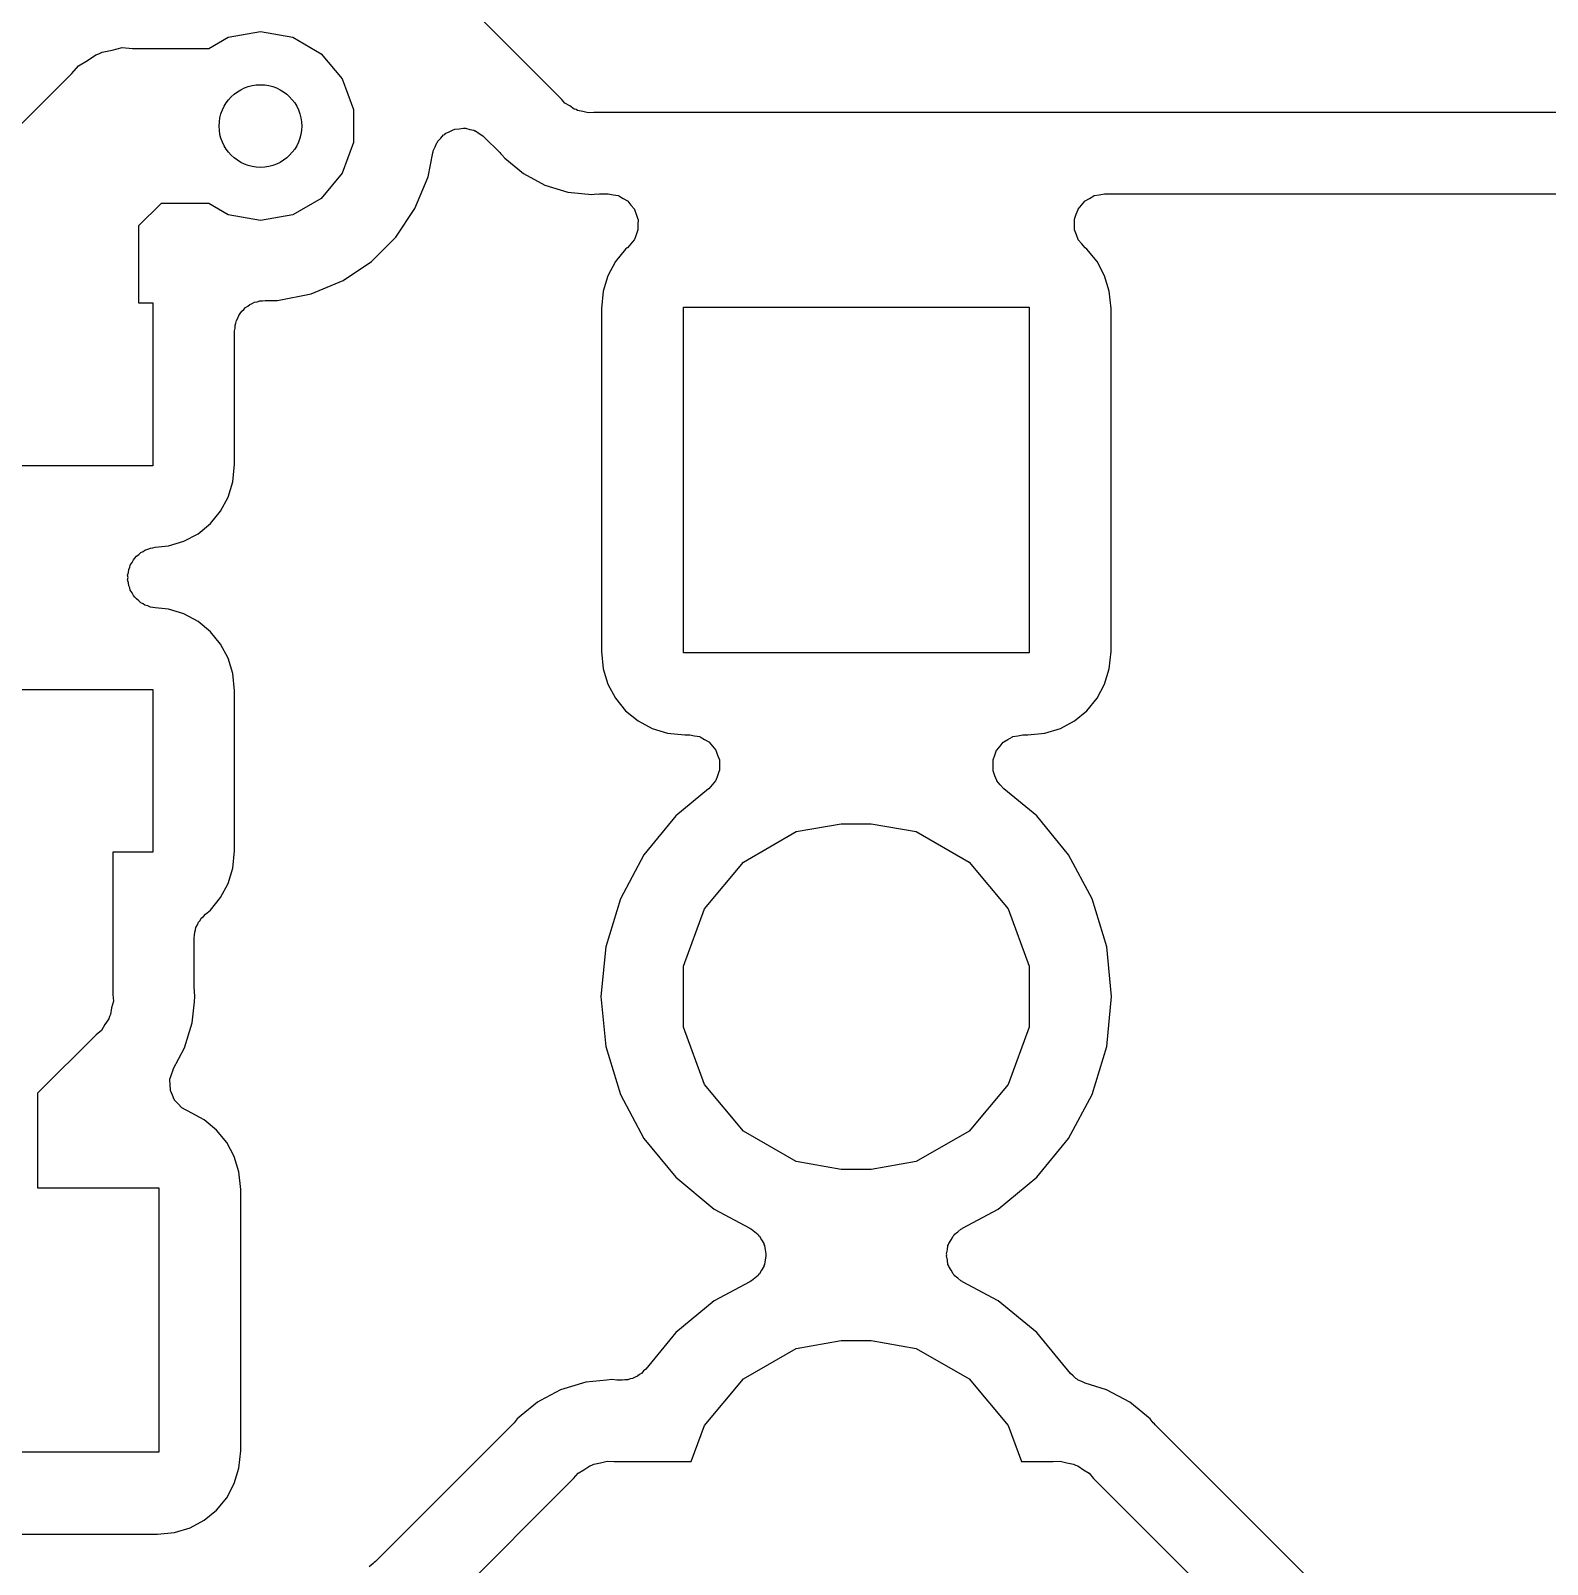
# Model space of a CAD drawing. Extents: x 91 to 190.2, y -113.9 to -59.9.
# Drawn here: x 121.11 to 128.57, y -82.28 to -74.74 of the extents above; entities that cross this region are included whole.
import ezdxf

# ---------------------------------------------------------------- set-up
doc = ezdxf.new("R2010")
doc.units = 0
doc.header["$MEASUREMENT"] = 0
doc.layers.add('BLACK', color=7, linetype='CONTINUOUS')

msp = doc.modelspace()

# ---------------------------------------------------------------- linework, layer by layer
at = {"layer": 'BLACK', "linetype": 'CONTINUOUS'}
for p, q in [((123.72, -75.0774), (123.103, -74.46)), ((121.986, -74.829), (122.081, -74.7737)), ((122.081, -74.7737), (122.24, -74.7457)), ((122.24, -74.7457), (122.399, -74.7737)), ((122.399, -74.7737), (122.538, -74.8544)), ((121.389, -74.8884), (121.43, -74.8594)), ((121.43, -74.8594), (121.446, -74.855)), ((121.446, -74.855), (121.461, -74.8465)), ((121.461, -74.8465), (121.511, -74.8377)), ((121.511, -74.8377), (121.56, -74.8246)), ((121.56, -74.8246), (121.61, -74.829)), ((121.61, -74.829), (121.986, -74.829)), ((122.538, -74.8544), (122.642, -74.9779)), ((121.312, -74.9524), (121.345, -74.9136)), ((121.345, -74.9136), (121.389, -74.8884)), ((121.002, -75.2623), (121.312, -74.9524)), ((122.642, -74.9779), (122.697, -75.1294)), ((123.737, -75.0981), (123.72, -75.0774)), ((122.697, -75.1294), (122.697, -75.2906)), ((123.761, -75.1115), (123.737, -75.0981)), ((123.783, -75.127), (123.761, -75.1115)), ((123.792, -75.1294), (123.783, -75.127)), ((123.799, -75.1339), (123.792, -75.1294)), ((123.826, -75.1386), (123.799, -75.1339)), ((123.852, -75.1455), (123.826, -75.1386)), ((123.879, -75.1432), (123.852, -75.1455)), ((131.225, -75.1432), (123.879, -75.1432)), ((123.149, -75.2474), (123.168, -75.2384)), ((123.168, -75.2384), (123.187, -75.2282)), ((123.187, -75.2282), (123.192, -75.2274)), ((123.192, -75.2274), (123.196, -75.2254)), ((123.196, -75.2254), (123.217, -75.2235)), ((123.217, -75.2235), (123.238, -75.2203)), ((123.238, -75.2203), (123.243, -75.2212)), ((123.243, -75.2212), (123.248, -75.2208)), ((123.248, -75.2208), (123.269, -75.2263)), ((123.269, -75.2263), (123.289, -75.2304)), ((123.289, -75.2304), (123.294, -75.233)), ((123.294, -75.233), (123.298, -75.2343)), ((123.298, -75.2343), (123.316, -75.2465)), ((122.697, -75.2906), (122.642, -75.4421)), ((123.09, -75.3314), (123.099, -75.3122)), ((123.099, -75.3122), (123.107, -75.2924)), ((123.107, -75.2924), (123.11, -75.2887)), ((123.11, -75.2887), (123.112, -75.2842)), ((123.112, -75.2842), (123.127, -75.2692)), ((123.127, -75.2692), (123.141, -75.2533)), ((123.141, -75.2533), (123.146, -75.2509)), ((123.146, -75.2509), (123.149, -75.2474)), ((123.316, -75.2465), (123.334, -75.2575)), ((123.334, -75.2575), (123.337, -75.2613)), ((123.337, -75.2613), (123.341, -75.2642)), ((123.341, -75.2642), (123.417, -75.3404)), ((123.064, -75.46), (123.088, -75.341)), ((123.088, -75.341), (123.09, -75.3364)), ((123.09, -75.3364), (123.09, -75.3314)), ((123.417, -75.3404), (123.422, -75.3464)), ((123.422, -75.3464), (123.427, -75.3513)), ((123.427, -75.3513), (123.441, -75.3686)), ((123.441, -75.3686), (123.533, -75.444)), ((122.642, -75.4421), (122.538, -75.5656)), ((123, -75.616), (123.064, -75.46)), ((123.533, -75.444), (123.638, -75.5)), ((123.638, -75.5), (123.752, -75.5345)), ((123.752, -75.5345), (123.87, -75.5461)), ((123.87, -75.5461), (123.892, -75.5439)), ((123.892, -75.5439), (123.9, -75.5445)), ((123.9, -75.5445), (123.907, -75.5432)), ((123.907, -75.5432), (123.949, -75.5432)), ((123.949, -75.5432), (123.95, -75.5433)), ((123.95, -75.5433), (123.95, -75.5432)), ((123.95, -75.5432), (123.975, -75.5479)), ((126.365, -75.5479), (126.39, -75.5432)), ((126.39, -75.5432), (126.39, -75.5433)), ((126.39, -75.5433), (126.391, -75.5432)), ((126.391, -75.5432), (129.9, -75.5432)), ((121.751, -75.591), (121.641, -75.7012)), ((121.986, -75.591), (121.751, -75.591)), ((122.081, -75.6463), (121.986, -75.591)), ((122.538, -75.5656), (122.399, -75.6463)), ((122.906, -75.7564), (123, -75.616)), ((123.975, -75.5479), (124, -75.5522)), ((124, -75.5522), (124.001, -75.5527)), ((124.001, -75.5527), (124.002, -75.5528)), ((124.002, -75.5528), (124.023, -75.5657)), ((124.023, -75.5657), (124.045, -75.5783)), ((124.045, -75.5783), (124.046, -75.5789)), ((124.046, -75.5789), (124.046, -75.5794)), ((124.046, -75.5794), (124.062, -75.5989)), ((124.062, -75.5989), (124.079, -75.6182)), ((124.079, -75.6182), (124.079, -75.619)), ((124.079, -75.619), (124.079, -75.6196)), ((124.079, -75.6196), (124.088, -75.6435)), ((126.252, -75.6434), (126.261, -75.6196)), ((126.261, -75.6182), (126.278, -75.5988)), ((126.261, -75.619), (126.261, -75.6182)), ((126.261, -75.6196), (126.261, -75.619)), ((126.278, -75.5988), (126.294, -75.5794)), ((126.294, -75.5789), (126.295, -75.5783)), ((126.294, -75.5794), (126.294, -75.5789)), ((126.295, -75.5783), (126.317, -75.5656)), ((126.317, -75.5656), (126.338, -75.5528)), ((126.338, -75.5528), (126.339, -75.5527)), ((126.339, -75.5527), (126.34, -75.5522)), ((126.34, -75.5522), (126.365, -75.5479)), ((122.24, -75.6743), (122.081, -75.6463)), ((122.399, -75.6463), (122.24, -75.6743)), ((124.088, -75.6435), (124.096, -75.6672)), ((124.096, -75.6672), (124.096, -75.668)), ((124.096, -75.668), (124.097, -75.6688)), ((124.097, -75.6688), (124.096, -75.6941)), ((124.096, -75.6941), (124.096, -75.7192)), ((126.243, -75.6688), (126.244, -75.668)), ((126.244, -75.694), (126.243, -75.6688)), ((126.244, -75.6672), (126.252, -75.6434)), ((126.244, -75.668), (126.244, -75.6672)), ((126.244, -75.7192), (126.244, -75.694)), ((121.641, -75.7012), (121.641, -76.08)), ((122.786, -75.8758), (122.906, -75.7564)), ((124.078, -75.7696), (124.061, -75.7888)), ((124.079, -75.7682), (124.078, -75.7688)), ((124.078, -75.7688), (124.078, -75.7696)), ((124.087, -75.7445), (124.079, -75.7682)), ((124.096, -75.7209), (124.087, -75.7445)), ((124.096, -75.7192), (124.096, -75.72)), ((124.096, -75.72), (124.096, -75.7209)), ((126.244, -75.72), (126.244, -75.7192)), ((126.244, -75.7209), (126.244, -75.72)), ((126.253, -75.7445), (126.244, -75.7209)), ((126.261, -75.7682), (126.253, -75.7445)), ((126.262, -75.7688), (126.261, -75.7682)), ((126.262, -75.7696), (126.262, -75.7688)), ((126.279, -75.7888), (126.262, -75.7696)), ((124.036, -75.8158), (123.986, -75.8767)), ((124.044, -75.8092), (124.036, -75.8158)), ((124.045, -75.8081), (124.044, -75.8085)), ((124.044, -75.8085), (124.044, -75.8092)), ((124.061, -75.7888), (124.045, -75.8081)), ((126.295, -75.8081), (126.279, -75.7888)), ((126.296, -75.8085), (126.295, -75.8081)), ((126.296, -75.8092), (126.296, -75.8085)), ((126.304, -75.8158), (126.296, -75.8092)), ((126.354, -75.8767), (126.304, -75.8158)), ((122.646, -75.9696), (122.786, -75.8758)), ((123.986, -75.8767), (123.949, -75.9462)), ((126.391, -75.9462), (126.354, -75.8767)), ((122.49, -76.0343), (122.646, -75.9696)), ((123.949, -75.9462), (123.926, -76.0216)), ((126.414, -76.0216), (126.391, -75.9462)), ((122.224, -76.074), (122.237, -76.0695)), ((122.237, -76.0695), (122.25, -76.0695)), ((122.25, -76.0695), (122.263, -76.0672)), ((122.263, -76.0672), (122.324, -76.0672)), ((122.324, -76.0672), (122.49, -76.0343)), ((123.926, -76.0216), (123.917, -76.1074)), ((126.423, -76.1074), (126.414, -76.0216)), ((121.641, -76.08), (121.71, -76.08)), ((121.71, -76.08), (121.71, -76.88)), ((122.128, -76.1545), (122.133, -76.1422)), ((122.133, -76.1422), (122.141, -76.1321)), ((122.141, -76.1321), (122.148, -76.1208)), ((122.148, -76.1208), (122.158, -76.1123)), ((122.158, -76.1123), (122.166, -76.1023)), ((122.166, -76.1023), (122.178, -76.0957)), ((122.178, -76.0957), (122.188, -76.0873)), ((122.188, -76.0873), (122.2, -76.0828)), ((122.2, -76.0828), (122.211, -76.0762)), ((122.211, -76.0762), (122.224, -76.074)), ((123.917, -76.1074), (123.917, -77.7926)), ((124.32, -77.8), (124.32, -76.1)), ((124.32, -76.1), (126.02, -76.1)), ((126.02, -76.1), (126.02, -77.8)), ((126.423, -77.7926), (126.423, -76.1074)), ((122.113, -76.2172), (122.115, -76.2043)), ((122.113, -76.8726), (122.113, -76.2172)), ((122.115, -76.1912), (122.119, -76.1788)), ((122.115, -76.2043), (122.115, -76.1912)), ((122.119, -76.1788), (122.122, -76.1659)), ((122.122, -76.1659), (122.128, -76.1545)), ((121.71, -76.88), (120.81, -76.88)), ((122.104, -76.9584), (122.113, -76.8726)), ((122.081, -77.0338), (122.104, -76.9584)), ((122.044, -77.1033), (122.081, -77.0338)), ((121.994, -77.1642), (122.044, -77.1033)), ((121.933, -77.2142), (121.994, -77.1642)), ((121.722, -77.2807), (121.788, -77.2742)), ((121.788, -77.2742), (121.864, -77.2513)), ((121.864, -77.2513), (121.933, -77.2142)), ((121.609, -77.3559), (121.615, -77.3426)), ((121.615, -77.3426), (121.623, -77.3346)), ((121.623, -77.3346), (121.63, -77.3251)), ((121.63, -77.3251), (121.642, -77.3165)), ((121.642, -77.3165), (121.652, -77.3062)), ((121.652, -77.3062), (121.663, -77.3015)), ((121.663, -77.3015), (121.672, -77.2948)), ((121.672, -77.2948), (121.686, -77.2908)), ((121.686, -77.2908), (121.7, -77.2847)), ((121.7, -77.2847), (121.711, -77.2838)), ((121.711, -77.2838), (121.722, -77.2807)), ((121.587, -77.4186), (121.591, -77.4043)), ((121.589, -77.43), (121.587, -77.4186)), ((121.587, -77.4414), (121.589, -77.43)), ((121.591, -77.4043), (121.593, -77.3896)), ((121.593, -77.3896), (121.598, -77.3792)), ((121.598, -77.3792), (121.6, -77.3681)), ((121.6, -77.3681), (121.609, -77.3559)), ((121.591, -77.4557), (121.587, -77.4414)), ((121.593, -77.4704), (121.591, -77.4557)), ((121.598, -77.4808), (121.593, -77.4704)), ((121.6, -77.4919), (121.598, -77.4808)), ((121.609, -77.5041), (121.6, -77.4919)), ((121.615, -77.5174), (121.609, -77.5041)), ((121.623, -77.5254), (121.615, -77.5174)), ((121.63, -77.5349), (121.623, -77.5254)), ((121.642, -77.5435), (121.63, -77.5349)), ((121.652, -77.5538), (121.642, -77.5435)), ((121.663, -77.5585), (121.652, -77.5538)), ((121.672, -77.5652), (121.663, -77.5585)), ((121.686, -77.5692), (121.672, -77.5652)), ((121.7, -77.5753), (121.686, -77.5692)), ((121.711, -77.5762), (121.7, -77.5753)), ((121.722, -77.5793), (121.711, -77.5762)), ((121.788, -77.5858), (121.722, -77.5793)), ((121.864, -77.6087), (121.788, -77.5858)), ((121.933, -77.6458), (121.864, -77.6087)), ((121.994, -77.6958), (121.933, -77.6458)), ((122.044, -77.7567), (121.994, -77.6958)), ((122.081, -77.8262), (122.044, -77.7567)), ((123.917, -77.7926), (123.926, -77.8784)), ((126.02, -77.8), (124.32, -77.8)), ((126.414, -77.8784), (126.423, -77.7926)), ((122.104, -77.9016), (122.081, -77.8262)), ((123.926, -77.8784), (123.949, -77.9538)), ((126.391, -77.9538), (126.414, -77.8784)), ((122.113, -77.9874), (122.104, -77.9016)), ((123.949, -77.9538), (123.986, -78.0233)), ((126.354, -78.0233), (126.391, -77.9538)), ((120.81, -77.98), (121.71, -77.98)), ((121.71, -77.98), (121.71, -78.78)), ((122.113, -78.7726), (122.113, -77.9874)), ((123.986, -78.0233), (124.036, -78.0842)), ((126.304, -78.0842), (126.354, -78.0233)), ((124.036, -78.0842), (124.097, -78.1342)), ((126.243, -78.1342), (126.304, -78.0842)), ((124.097, -78.1342), (124.166, -78.1713)), ((124.166, -78.1713), (124.242, -78.1942)), ((126.098, -78.1942), (126.174, -78.1713)), ((126.174, -78.1713), (126.243, -78.1342)), ((124.242, -78.1942), (124.327, -78.2027)), ((124.327, -78.2027), (124.349, -78.2027)), ((124.349, -78.2027), (124.35, -78.2028)), ((124.35, -78.2028), (124.351, -78.2027)), ((124.351, -78.2027), (124.375, -78.2073)), ((124.375, -78.2073), (124.4, -78.2117)), ((124.4, -78.2117), (124.401, -78.2121)), ((124.401, -78.2121), (124.402, -78.2123)), ((124.402, -78.2123), (124.424, -78.2251)), ((124.424, -78.2251), (124.445, -78.2378)), ((124.445, -78.2378), (124.446, -78.2384)), ((124.446, -78.2384), (124.447, -78.2388)), ((124.447, -78.2388), (124.463, -78.2583)), ((124.463, -78.2583), (124.479, -78.2777)), ((125.861, -78.2777), (125.877, -78.2583)), ((125.877, -78.2583), (125.893, -78.2388)), ((125.893, -78.2388), (125.894, -78.2384)), ((125.894, -78.2384), (125.895, -78.2378)), ((125.895, -78.2378), (125.916, -78.2251)), ((125.916, -78.2251), (125.938, -78.2123)), ((125.938, -78.2123), (125.939, -78.2121)), ((125.939, -78.2121), (125.94, -78.2117)), ((125.94, -78.2117), (125.965, -78.2073)), ((125.965, -78.2073), (125.989, -78.2027)), ((125.989, -78.2027), (125.99, -78.2028)), ((125.99, -78.2028), (125.991, -78.2027)), ((125.991, -78.2027), (126.013, -78.2027)), ((126.013, -78.2027), (126.098, -78.1942)), ((124.479, -78.2777), (124.479, -78.2784)), ((124.479, -78.2784), (124.48, -78.2791)), ((124.48, -78.2791), (124.488, -78.3028)), ((124.488, -78.3028), (124.497, -78.3266)), ((124.497, -78.3266), (124.497, -78.3274)), ((124.497, -78.3274), (124.497, -78.3282)), ((124.497, -78.3282), (124.497, -78.3534)), ((125.843, -78.3266), (125.852, -78.3029)), ((125.843, -78.3274), (125.843, -78.3266)), ((125.843, -78.3282), (125.843, -78.3274)), ((125.843, -78.3535), (125.843, -78.3282)), ((125.852, -78.3029), (125.86, -78.2791)), ((125.86, -78.2791), (125.861, -78.2784)), ((125.861, -78.2784), (125.861, -78.2777)), ((124.488, -78.4039), (124.479, -78.4277)), ((124.496, -78.3803), (124.488, -78.4039)), ((124.497, -78.3787), (124.496, -78.3795)), ((124.496, -78.3795), (124.496, -78.3803)), ((124.497, -78.3534), (124.497, -78.3787)), ((125.843, -78.3787), (125.843, -78.3535)), ((125.844, -78.3795), (125.843, -78.3787)), ((125.844, -78.3803), (125.844, -78.3795)), ((125.852, -78.4039), (125.844, -78.3803)), ((125.861, -78.4277), (125.852, -78.4039)), ((124.444, -78.4686), (124.282, -78.6018)), ((124.445, -78.468), (124.444, -78.4686)), ((124.462, -78.4482), (124.445, -78.4676)), ((124.445, -78.4676), (124.445, -78.468)), ((124.478, -78.4291), (124.462, -78.4482)), ((124.479, -78.4277), (124.478, -78.4283)), ((124.478, -78.4283), (124.478, -78.4291)), ((125.862, -78.4283), (125.861, -78.4277)), ((125.862, -78.4291), (125.862, -78.4283)), ((125.878, -78.4482), (125.862, -78.4291)), ((125.895, -78.4676), (125.878, -78.4482)), ((125.895, -78.468), (125.895, -78.4676)), ((125.896, -78.4686), (125.895, -78.468)), ((126.058, -78.6018), (125.896, -78.4686)), ((124.282, -78.6018), (124.126, -78.7922)), ((126.214, -78.7922), (126.058, -78.6018)), ((124.615, -78.8288), (124.875, -78.6789)), ((124.875, -78.6789), (125.096, -78.64)), ((125.096, -78.64), (125.244, -78.64)), ((125.244, -78.64), (125.465, -78.6789)), ((125.465, -78.6789), (125.725, -78.8288)), ((121.71, -78.78), (121.514, -78.78)), ((121.514, -78.78), (121.514, -79.4789)), ((122.104, -78.8584), (122.113, -78.7726)), ((122.081, -78.9338), (122.104, -78.8584)), ((124.126, -78.7922), (124.01, -79.0093)), ((124.423, -79.0584), (124.615, -78.8288)), ((125.725, -78.8288), (125.917, -79.0584)), ((126.33, -79.0093), (126.214, -78.7922)), ((122.044, -79.0033), (122.081, -78.9338)), ((121.994, -79.0642), (122.044, -79.0033)), ((124.01, -79.0093), (123.938, -79.245)), ((126.402, -79.245), (126.33, -79.0093)), ((121.96, -79.0956), (121.969, -79.085)), ((121.969, -79.085), (121.994, -79.0642)), ((124.32, -79.3401), (124.423, -79.0584)), ((125.917, -79.0584), (126.02, -79.3401)), ((121.917, -79.1733), (121.921, -79.1618)), ((121.921, -79.1618), (121.923, -79.1497)), ((121.923, -79.1497), (121.93, -79.1376)), ((121.93, -79.1376), (121.935, -79.1246)), ((121.935, -79.1246), (121.943, -79.1152)), ((121.943, -79.1152), (121.949, -79.1046)), ((121.949, -79.1046), (121.96, -79.0956)), ((121.914, -79.201), (121.916, -79.1873)), ((121.914, -79.4505), (121.914, -79.201)), ((121.916, -79.1873), (121.917, -79.1733)), ((123.938, -79.245), (123.914, -79.49)), ((126.426, -79.49), (126.402, -79.245)), ((124.32, -79.6399), (124.32, -79.3401)), ((126.02, -79.3401), (126.02, -79.6399)), ((121.915, -79.4578), (121.914, -79.4505)), ((121.915, -79.4652), (121.915, -79.4578)), ((121.917, -79.49), (121.915, -79.4652)), ((121.517, -79.5125), (121.508, -79.545)), ((121.514, -79.4789), (121.517, -79.5125)), ((121.905, -79.6182), (121.915, -79.5148)), ((121.915, -79.5148), (121.917, -79.49)), ((121.915, -79.5148), (121.915, -79.5148)), ((121.915, -79.5148), (121.915, -79.5148)), ((123.914, -79.49), (123.938, -79.735)), ((126.402, -79.735), (126.426, -79.49)), ((121.494, -79.599), (121.474, -79.6266)), ((121.497, -79.588), (121.494, -79.599)), ((121.502, -79.5782), (121.497, -79.588)), ((121.508, -79.545), (121.502, -79.5782)), ((121.432, -79.6774), (121.144, -79.9652)), ((121.458, -79.6558), (121.432, -79.6774)), ((121.474, -79.6266), (121.458, -79.6558)), ((121.867, -79.7415), (121.905, -79.6182)), ((124.423, -79.9216), (124.32, -79.6399)), ((126.02, -79.6399), (125.917, -79.9216)), ((121.811, -79.8463), (121.867, -79.7415)), ((123.938, -79.735), (124.01, -79.9707)), ((126.33, -79.9707), (126.402, -79.735)), ((121.795, -79.8958), (121.803, -79.8726)), ((121.795, -79.8974), (121.795, -79.8958)), ((121.795, -79.899), (121.795, -79.8974)), ((121.796, -79.9234), (121.795, -79.899)), ((121.803, -79.8726), (121.81, -79.8492)), ((121.81, -79.8492), (121.811, -79.8478)), ((121.811, -79.8478), (121.811, -79.8463)), ((121.144, -79.9652), (121.144, -80.43)), ((121.797, -79.9478), (121.796, -79.9234)), ((121.797, -79.9494), (121.797, -79.9478)), ((121.797, -79.951), (121.797, -79.9494)), ((121.807, -79.9735), (121.797, -79.951)), ((121.816, -79.9962), (121.807, -79.9735)), ((124.01, -79.9707), (124.126, -80.1878)), ((124.615, -80.1512), (124.423, -79.9216)), ((125.917, -79.9216), (125.725, -80.1512)), ((126.214, -80.1878), (126.33, -79.9707)), ((121.817, -79.9974), (121.816, -79.9962)), ((121.818, -79.9989), (121.817, -79.9974)), ((121.835, -80.0168), (121.818, -79.9989)), ((121.851, -80.035), (121.835, -80.0168)), ((121.852, -80.0357), (121.851, -80.035)), ((121.853, -80.037), (121.852, -80.0357)), ((121.875, -80.048), (121.853, -80.037)), ((121.878, -80.0494), (121.875, -80.048)), ((121.881, -80.0517), (121.878, -80.0494)), ((121.963, -80.0958), (121.881, -80.0517)), ((122.024, -80.1458), (121.963, -80.0958)), ((122.074, -80.2067), (122.024, -80.1458)), ((122.111, -80.2762), (122.074, -80.2067)), ((124.126, -80.1878), (124.282, -80.3782)), ((124.875, -80.3011), (124.615, -80.1512)), ((125.725, -80.1512), (125.465, -80.3011)), ((126.058, -80.3782), (126.214, -80.1878)), ((122.134, -80.3516), (122.111, -80.2762)), ((122.143, -80.4374), (122.134, -80.3516)), ((125.096, -80.34), (124.875, -80.3011)), ((125.244, -80.34), (125.096, -80.34)), ((125.465, -80.3011), (125.244, -80.34)), ((121.144, -80.43), (121.74, -80.43)), ((121.74, -80.43), (121.74, -81.73)), ((122.143, -81.7226), (122.143, -80.4374)), ((124.282, -80.3782), (124.472, -80.5344)), ((125.868, -80.5344), (126.058, -80.3782)), ((124.472, -80.5344), (124.647, -80.6277)), ((125.693, -80.6277), (125.868, -80.5344)), ((124.647, -80.6277), (124.651, -80.6308)), ((124.651, -80.6308), (124.655, -80.6326)), ((124.655, -80.6326), (124.671, -80.6468)), ((124.671, -80.6468), (124.688, -80.6599)), ((124.688, -80.6599), (124.69, -80.6641)), ((124.69, -80.6641), (124.694, -80.6674)), ((124.694, -80.6674), (124.704, -80.6861)), ((125.636, -80.6861), (125.646, -80.6674)), ((125.646, -80.6674), (125.65, -80.6641)), ((125.65, -80.6641), (125.652, -80.6599)), ((125.652, -80.6599), (125.669, -80.6468)), ((125.669, -80.6468), (125.685, -80.6326)), ((125.685, -80.6326), (125.689, -80.6308)), ((125.689, -80.6308), (125.693, -80.6277)), ((124.704, -80.6861), (124.715, -80.7041)), ((124.715, -80.7041), (124.716, -80.709)), ((124.716, -80.709), (124.719, -80.7133)), ((124.719, -80.7133), (124.722, -80.7343)), ((124.722, -80.7343), (124.726, -80.7551)), ((125.614, -80.7551), (125.618, -80.7343)), ((125.618, -80.7343), (125.621, -80.7133)), ((125.621, -80.7133), (125.624, -80.709)), ((125.624, -80.709), (125.625, -80.7041)), ((125.625, -80.7041), (125.636, -80.6861)), ((124.715, -80.8159), (124.704, -80.8339)), ((124.716, -80.811), (124.715, -80.8159)), ((124.719, -80.8067), (124.716, -80.811)), ((124.722, -80.7857), (124.719, -80.8067)), ((124.726, -80.7649), (124.722, -80.7857)), ((124.726, -80.7551), (124.725, -80.76)), ((124.725, -80.76), (124.726, -80.7649)), ((125.615, -80.76), (125.614, -80.7551)), ((125.614, -80.7649), (125.615, -80.76)), ((125.618, -80.7857), (125.614, -80.7649)), ((125.621, -80.8067), (125.618, -80.7857)), ((125.624, -80.811), (125.621, -80.8067)), ((125.625, -80.8159), (125.624, -80.811)), ((125.636, -80.8339), (125.625, -80.8159)), ((124.647, -80.8923), (124.472, -80.9856)), ((124.651, -80.8892), (124.647, -80.8923)), ((124.655, -80.8874), (124.651, -80.8892)), ((124.671, -80.8732), (124.655, -80.8874)), ((124.688, -80.8601), (124.671, -80.8732)), ((124.69, -80.8559), (124.688, -80.8601)), ((124.694, -80.8526), (124.69, -80.8559)), ((124.704, -80.8339), (124.694, -80.8526)), ((125.646, -80.8526), (125.636, -80.8339)), ((125.65, -80.8559), (125.646, -80.8526)), ((125.652, -80.8601), (125.65, -80.8559)), ((125.669, -80.8732), (125.652, -80.8601)), ((125.685, -80.8874), (125.669, -80.8732)), ((125.689, -80.8892), (125.685, -80.8874)), ((125.693, -80.8923), (125.689, -80.8892)), ((125.868, -80.9856), (125.693, -80.8923)), ((124.472, -80.9856), (124.282, -81.1418)), ((126.058, -81.1418), (125.868, -80.9856)), ((124.282, -81.1418), (124.135, -81.3212)), ((124.875, -81.2189), (125.096, -81.18)), ((125.096, -81.18), (125.244, -81.18)), ((125.244, -81.18), (125.465, -81.2189)), ((126.223, -81.3422), (126.058, -81.1418)), ((124.615, -81.3688), (124.875, -81.2189)), ((125.465, -81.2189), (125.725, -81.3688)), ((124.104, -81.3471), (124.095, -81.3551)), ((124.115, -81.3409), (124.104, -81.3471)), ((124.124, -81.3302), (124.115, -81.3409)), ((124.135, -81.3212), (124.124, -81.3302)), ((126.236, -81.3539), (126.223, -81.3422)), ((123.716, -81.4229), (123.617, -81.4759)), ((123.84, -81.3855), (123.716, -81.4229)), ((123.943, -81.3753), (123.84, -81.3855)), ((123.968, -81.3728), (123.943, -81.3753)), ((123.943, -81.3753), (123.943, -81.3753)), ((123.943, -81.3753), (123.943, -81.3753)), ((123.993, -81.3753), (123.968, -81.3728)), ((124, -81.3747), (123.993, -81.3753)), ((124.007, -81.376), (124, -81.3747)), ((124.019, -81.376), (124.007, -81.376)), ((124.032, -81.3736), (124.019, -81.376)), ((124.046, -81.3734), (124.032, -81.3736)), ((124.058, -81.3691), (124.046, -81.3734)), ((124.07, -81.367), (124.058, -81.3691)), ((124.082, -81.36), (124.07, -81.367)), ((124.095, -81.3551), (124.082, -81.36)), ((124.423, -81.5984), (124.615, -81.3688)), ((125.725, -81.3688), (125.917, -81.5984)), ((126.249, -81.367), (126.236, -81.3539)), ((126.256, -81.3707), (126.249, -81.367)), ((126.262, -81.3761), (126.256, -81.3707)), ((126.279, -81.3824), (126.262, -81.3761)), ((126.295, -81.3905), (126.279, -81.3824)), ((126.401, -81.4229), (126.295, -81.3905)), ((126.515, -81.4836), (126.401, -81.4229)), ((123.603, -81.4836), (123.522, -81.5495)), ((123.617, -81.4759), (123.603, -81.4836)), ((123.617, -81.4759), (123.617, -81.4759)), ((126.615, -81.5653), (126.515, -81.4836)), ((123.503, -81.5653), (123.487, -81.5846)), ((123.522, -81.5495), (123.503, -81.5653)), ((123.522, -81.5495), (123.522, -81.5495)), ((126.63, -81.5846), (126.615, -81.5653)), ((123.478, -81.5955), (122.805, -82.2675)), ((123.482, -81.5894), (123.478, -81.5955)), ((123.487, -81.5846), (123.482, -81.5894)), ((124.358, -81.776), (124.423, -81.5984)), ((125.917, -81.5984), (125.982, -81.776)), ((126.636, -81.5894), (126.63, -81.5846)), ((126.64, -81.5955), (126.636, -81.5894)), ((127.525, -82.4796), (126.64, -81.5955)), ((122.134, -81.8084), (122.143, -81.7226)), ((121.74, -81.73), (120.04, -81.73)), ((123.831, -81.8156), (123.859, -81.7962)), ((123.859, -81.7962), (123.87, -81.7933)), ((123.87, -81.7933), (123.88, -81.7876)), ((123.88, -81.7876), (123.913, -81.7818)), ((123.913, -81.7818), (123.945, -81.7731)), ((123.945, -81.7731), (123.979, -81.776)), ((123.979, -81.776), (124.358, -81.776)), ((125.982, -81.776), (126.139, -81.776)), ((126.139, -81.776), (126.172, -81.7731)), ((126.172, -81.7731), (126.205, -81.7818)), ((126.205, -81.7818), (126.238, -81.7876)), ((126.238, -81.7876), (126.248, -81.7933)), ((126.248, -81.7933), (126.259, -81.7962)), ((126.259, -81.7962), (126.287, -81.8156)), ((122.111, -81.8838), (122.134, -81.8084)), ((123.068, -82.5705), (123.78, -81.8582)), ((123.78, -81.8582), (123.802, -81.8324)), ((123.802, -81.8324), (123.831, -81.8156)), ((126.287, -81.8156), (126.316, -81.8324)), ((126.316, -81.8324), (126.337, -81.8582)), ((126.337, -81.8582), (127.262, -82.7826)), ((122.024, -82.0142), (122.074, -81.9533)), ((122.074, -81.9533), (122.111, -81.8838)), ((121.963, -82.0642), (122.024, -82.0142)), ((121.818, -82.1242), (121.894, -82.1013)), ((121.894, -82.1013), (121.963, -82.0642)), ((120.047, -82.1327), (121.733, -82.1327)), ((121.733, -82.1327), (121.818, -82.1242)), ((122.795, -82.2774), (122.775, -82.2932)), ((122.799, -82.2718), (122.795, -82.2774)), ((122.805, -82.2675), (122.799, -82.2718))]:
    msp.add_line(p, q, dxfattribs=at)
at = {"layer": 'BLACK'}
msp.add_circle((122.24, -75.21), 0.2032, dxfattribs=at)

doc.saveas('drawing.dxf')
